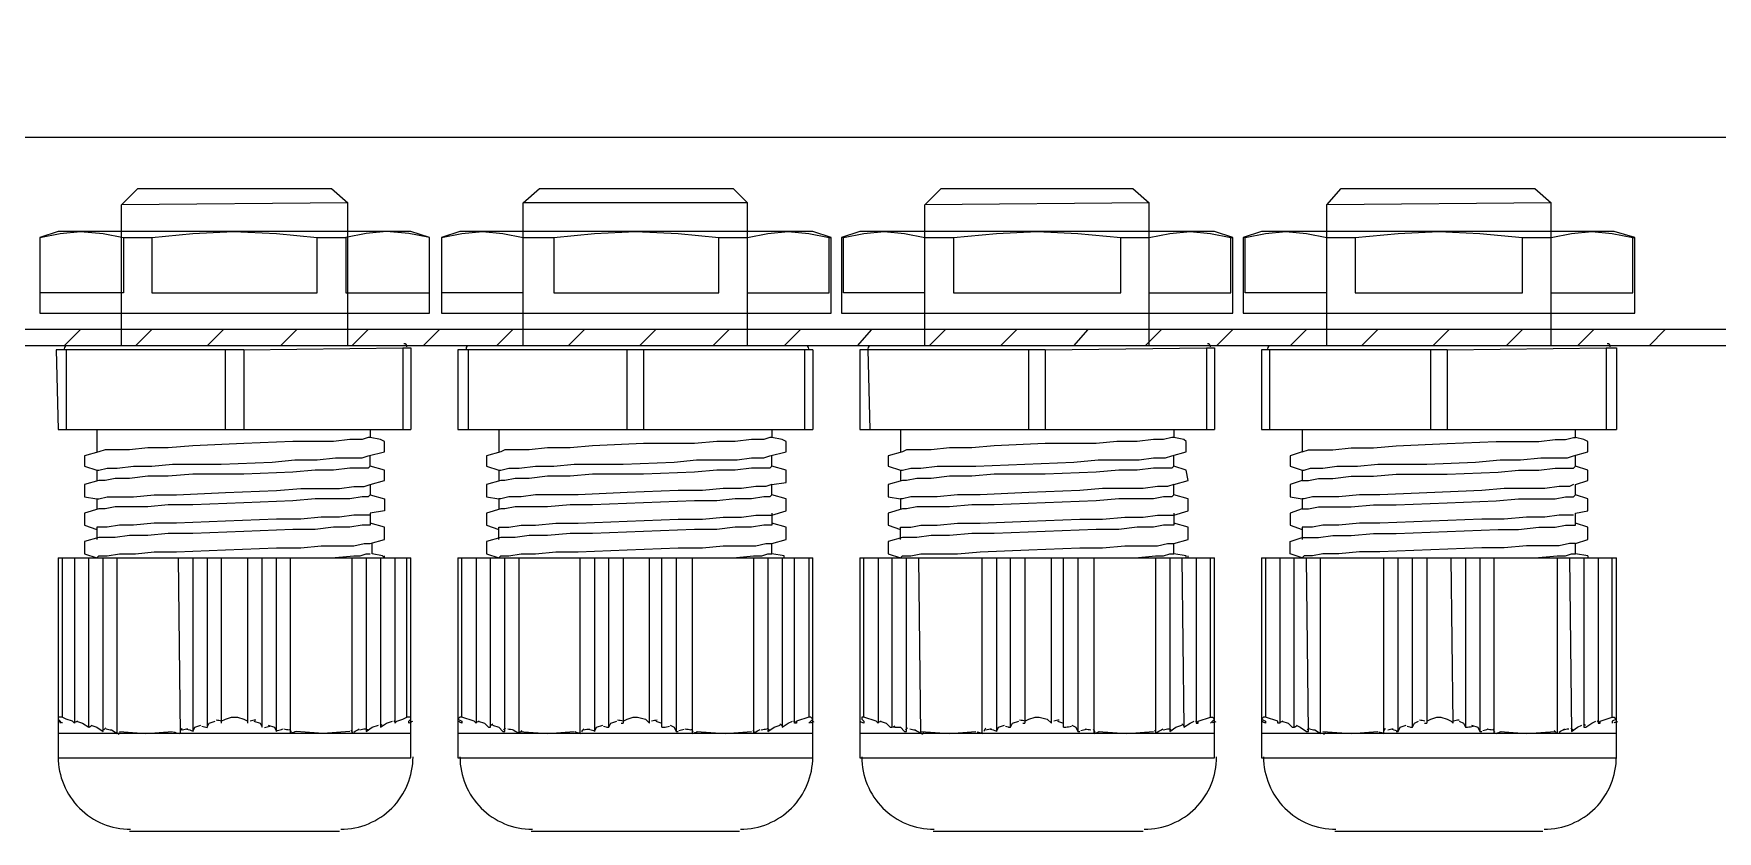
# Model space of a CAD drawing. Header units: feet. Extents: x -159 to 1687, y -48 to 1556.
# Drawn here: x 544.5656 to 544.9095, y 1042.9319 to 1043.0948 of the extents above; entities that cross this region are included whole.
import ezdxf

# ---------------------------------------------------------------- set-up
doc = ezdxf.new("R2010")
doc.units = ezdxf.units.FT
doc.header["$MEASUREMENT"] = 0
doc.layers.add('PDF_Cuadro', color=7, linetype='Continuous')
doc.layers.add('PDF_Prensaestopas', color=7, linetype='Continuous')
doc.layers.add('PDF_Placa', color=7, linetype='Continuous', true_color=0xb9b9b9)

msp = doc.modelspace()

# ---------------------------------------------------------------- linework, layer by layer
at = {"layer": 'PDF_Cuadro', "lineweight": 25}
for points in [[(545.1718520367501, 1043.034362362963), (543.549692717314, 1043.034362362963)], [(544.5718239298944, 1043.031028873481), (544.5751574193773, 1043.034362362963)], [(544.5864079463806, 1043.031028873481), (544.5897414358631, 1043.034362362963)], [(544.6009919628668, 1043.031028873481), (544.6043254523493, 1043.034362362963)], [(544.6159926655382, 1043.031028873481), (544.6193261550206, 1043.034362362963)], [(544.6305766820244, 1043.031028873481), (544.6339101715068, 1043.034362362963)], [(544.6451606985102, 1043.031028873481), (544.6484941879928, 1043.034362362963)], [(544.6601614011815, 1043.031028873481), (544.6634948906642, 1043.034362362963)], [(544.6747454176677, 1043.031028873481), (544.6780789071502, 1043.034362362963)], [(544.6893294341539, 1043.031028873481), (544.6926629236364, 1043.034362362963)], [(544.7043301368253, 1043.031028873481), (544.7076636263075, 1043.034362362963)], [(544.7189141533113, 1043.031028873481), (544.7222476427937, 1043.034362362963)], [(544.7339148559827, 1043.031028873481), (544.7368316592799, 1043.034362362963)], [(544.7484988724686, 1043.031028873481), (544.7518323619513, 1043.034362362963)], [(544.7630828889548, 1043.031028873481), (544.766416378437, 1043.034362362963)], [(544.778083591626, 1043.031028873481), (544.7810003949232, 1043.034362362963)], [(544.7926676081122, 1043.031028873481), (544.7960010975946, 1043.034362362963)], [(544.8072516245984, 1043.031028873481), (544.8105851140808, 1043.034362362963)], [(544.8222523272698, 1043.031028873481), (544.8255858167522, 1043.034362362963)], [(544.8368363437555, 1043.031028873481), (544.8401698332384, 1043.034362362963)], [(544.8514203602417, 1043.031028873481), (544.8547538497241, 1043.034362362963)], [(544.8664210629131, 1043.031028873481), (544.8697545523958, 1043.034362362963)], [(544.8810050793993, 1043.031028873481), (544.8843385688817, 1043.034362362963)], [(544.8955890958855, 1043.031028873481), (544.8989225853679, 1043.034362362963)], [(545.1718520367501, 1043.031028873481), (543.549692717314, 1043.031028873481)]]:
    msp.add_lwpolyline(points, dxfattribs=at)
at = {"layer": 'PDF_Placa', "lineweight": 25}
msp.add_lwpolyline([(545.0330955370396, 1043.162285021855), (545.0330955370396, 1043.090198311796), (545.0168447758124, 1043.073530864383), (543.7042832920661, 1043.073530864383), (543.6880325308389, 1043.090198311796), (543.6880325308389, 1043.162285021855)], dxfattribs=at)
at = {"layer": 'PDF_Prensaestopas', "lineweight": 0}
for p, q in [((544.6522443636604, 1042.987693510208), (544.7247477599058, 1042.987693510208)), ((544.7343315421679, 1042.987693510208), (544.806834938413, 1042.987693510208)), ((544.8164187206753, 1042.987693510208), (544.8889221169204, 1042.987693510208))]:
    msp.add_line(p, q, dxfattribs=at)
at = {"layer": 'PDF_Prensaestopas', "lineweight": 25}
for points in [[(544.6297433096536, 1043.060196906453), (544.5834911430834, 1043.059780220267), (544.586824632566, 1043.06311370975), (544.6264098201709, 1043.06311370975)], [(544.7114138019756, 1043.060196906453), (544.6655783215908, 1043.060196906453), (544.6689118110733, 1043.06311370975), (544.7084969986784, 1043.06311370975)], [(544.793500980483, 1043.060196906453), (544.7476655000983, 1043.059780220267), (544.7509989895807, 1043.06311370975), (544.7901674910001, 1043.06311370975)], [(544.87558815899, 1043.060196906453), (544.8297526786052, 1043.059780220267), (544.8326694819025, 1043.06311370975), (544.8722546695076, 1043.06311370975)]]:
    msp.add_lwpolyline(points, close=True, dxfattribs=at)
for points in [[(544.5834911430834, 1043.031028873481), (544.5834911430834, 1043.059780220267)], [(544.6297433096536, 1043.031028873481), (544.6297433096536, 1043.060196906453)], [(544.6655783215908, 1043.031028873481), (544.6655783215908, 1043.060196906453)], [(544.7114138019756, 1043.031028873481), (544.7114138019756, 1043.060196906453)], [(544.7476655000983, 1043.031028873481), (544.7476655000983, 1043.059780220267)], [(544.793500980483, 1043.031028873481), (544.793500980483, 1043.060196906453)], [(544.8297526786052, 1043.031028873481), (544.8297526786052, 1043.059780220267)], [(544.87558815899, 1043.031028873481), (544.87558815899, 1043.060196906453)], [(544.6426605813986, 1043.054363299859), (544.5705738713386, 1043.054363299859), (544.5668236956708, 1043.053113241303), (544.5668236956708, 1043.037695852446), (544.6464107570664, 1043.037695852446), (544.6464107570664, 1043.053113241303), (544.6426605813986, 1043.054363299859)], [(544.5668236956708, 1043.053113241303), (544.570990557524, 1043.053946613674), (544.5751574193773, 1043.054363299859), (544.5797409674155, 1043.053946613674), (544.583907829269, 1043.053113241303), (544.5897414358631, 1043.053113241303), (544.5897414358631, 1043.041862714299), (544.6234930168737, 1043.041862714299), (544.6234930168737, 1043.053113241303), (544.6293266234682, 1043.053113241303), (544.6293266234682, 1043.041862714299), (544.6464107570664, 1043.041862714299)], [(544.5897414358631, 1043.053113241303), (544.5980751595696, 1043.053946613674), (544.6064088832757, 1043.054363299859), (544.6151592931674, 1043.053946613674), (544.6234930168737, 1043.053113241303)], [(544.6464107570664, 1043.053113241303), (544.6422438952129, 1043.053946613674), (544.6376603471747, 1043.054363299859), (544.6334934853217, 1043.053946613674), (544.6293266234682, 1043.053113241303)], [(544.7247477599058, 1043.054363299859), (544.6526610498461, 1043.054363299859), (544.648910874178, 1043.053113241303), (544.648910874178, 1043.037695852446), (544.7284979355734, 1043.037695852446), (544.7284979355734, 1043.053113241303), (544.7247477599058, 1043.054363299859)], [(544.648910874178, 1043.053113241303), (544.6530777360313, 1043.053946613674), (544.6572445978843, 1043.054363299859), (544.6614114597378, 1043.053946613674), (544.6655783215908, 1043.053113241303), (544.6718286143705, 1043.053113241303), (544.6718286143705, 1043.041862714299), (544.7055801953811, 1043.041862714299), (544.7055801953811, 1043.053113241303), (544.7114138019756, 1043.053113241303)], [(544.6718286143705, 1043.053113241303), (544.680162338077, 1043.053946613674), (544.6884960617831, 1043.054363299859), (544.6972464716748, 1043.053946613674), (544.7055801953811, 1043.053113241303)], [(544.7114138019756, 1043.053113241303), (544.7155806638286, 1043.053946613674), (544.7197475256817, 1043.054363299859), (544.7239143875352, 1043.053946613674), (544.7280812493882, 1043.053113241303)], [(544.7476655000983, 1043.041862714299), (544.7309980526854, 1043.041862714299), (544.7309980526854, 1043.053113241303), (544.7305813665, 1043.053113241303), (544.7305813665, 1043.037695852446), (544.8105851140808, 1043.037695852446), (544.8105851140808, 1043.053113241303), (544.806834938413, 1043.054363299859), (544.7343315421679, 1043.054363299859), (544.7305813665, 1043.053113241303)], [(544.7309980526854, 1043.053113241303), (544.7351649145387, 1043.053946613674), (544.7393317763917, 1043.054363299859), (544.7434986382448, 1043.053946613674), (544.7476655000983, 1043.053113241303), (544.7534991066923, 1043.053113241303), (544.7534991066923, 1043.041862714299), (544.7876673738886, 1043.041862714299), (544.7876673738886, 1043.053113241303), (544.793500980483, 1043.053113241303)], [(544.7534991066923, 1043.053113241303), (544.762249516584, 1043.053946613674), (544.7705832402905, 1043.054363299859), (544.7789169639968, 1043.053946613674), (544.7876673738886, 1043.053113241303)], [(544.793500980483, 1043.053113241303), (544.7976678423361, 1043.053946613674), (544.8018347041891, 1043.054363299859), (544.8060015660421, 1043.053946613674), (544.8101684278956, 1043.053113241303)], [(544.8297526786052, 1043.041862714299), (544.8130852311926, 1043.041862714299), (544.8130852311926, 1043.053113241303), (544.8126685450075, 1043.053113241303), (544.8126685450075, 1043.037695852446), (544.8926722925883, 1043.037695852446), (544.8926722925883, 1043.053113241303), (544.8885054307348, 1043.054363299859), (544.8164187206753, 1043.054363299859), (544.8126685450075, 1043.053113241303)], [(544.8130852311926, 1043.053113241303), (544.8172520930459, 1043.053946613674), (544.8214189548992, 1043.054363299859), (544.8255858167522, 1043.053946613674), (544.8297526786052, 1043.053113241303), (544.8355862851997, 1043.053113241303), (544.8355862851997, 1043.041862714299), (544.8697545523958, 1043.041862714299), (544.8697545523958, 1043.053113241303), (544.87558815899, 1043.053113241303)], [(544.8355862851997, 1043.053113241303), (544.8443366950914, 1043.053946613674), (544.8526704187977, 1043.054363299859), (544.8610041425043, 1043.053946613674), (544.8697545523958, 1043.053113241303)], [(544.87558815899, 1043.053113241303), (544.8797550208435, 1043.053946613674), (544.8839218826965, 1043.054363299859), (544.8880887445496, 1043.053946613674), (544.8922556064026, 1043.053113241303)], [(544.583907829269, 1043.053113241303), (544.583907829269, 1043.041862714299), (544.5668236956708, 1043.041862714299)], [(544.7114138019756, 1043.041862714299), (544.7280812493882, 1043.041862714299), (544.7280812493882, 1043.053113241303), (544.7284979355734, 1043.053113241303)], [(544.793500980483, 1043.041862714299), (544.8101684278956, 1043.041862714299), (544.8101684278956, 1043.053113241303), (544.8105851140808, 1043.053113241303)], [(544.87558815899, 1043.041862714299), (544.8922556064026, 1043.041862714299), (544.8922556064026, 1043.053113241303), (544.8926722925883, 1043.053113241303)], [(544.6655783215908, 1043.041862714299), (544.648910874178, 1043.041862714299)]]:
    msp.add_lwpolyline(points, dxfattribs=at)
at = {"layer": 'PDF_Prensaestopas', "lineweight": 0}
for points in [[(544.6409938366571, 1043.031028873481), (544.5722406160801, 1043.031028873481)], [(544.6084923142023, 1043.03019550111), (544.6409938366571, 1043.030612187296), (544.6409938366571, 1043.013944739883)], [(544.6409938366571, 1043.030612187296), (544.6426605813986, 1043.030612187296), (544.6426605813986, 1043.013944739883)], [(544.7230810151646, 1043.031028873481), (544.6543277945873, 1043.031028873481)], [(544.805168193672, 1043.031028873481), (544.7364149730945, 1043.031028873481)], [(544.7722499850315, 1043.03019550111), (544.805168193672, 1043.030612187296), (544.805168193672, 1043.013944739883)], [(544.805168193672, 1043.030612187296), (544.806834938413, 1043.030612187296), (544.806834938413, 1043.013944739883)], [(544.8868386859938, 1043.031028873481), (544.8180854654167, 1043.031028873481)], [(544.854337163539, 1043.03019550111), (544.8868386859938, 1043.030612187296), (544.8868386859938, 1043.013944739883)], [(544.8868386859938, 1043.030612187296), (544.8889221169204, 1043.030612187296), (544.8889221169204, 1043.013944739883)], [(544.6084923142023, 1043.03019550111), (544.5701571851534, 1043.03019550111), (544.5705738713386, 1043.013944739883), (544.6426605813986, 1043.013944739883)], [(544.5722406160801, 1043.03019550111), (544.5722406160801, 1043.013944739883)], [(544.6047421385347, 1043.013944739883), (544.6047421385347, 1043.03019550111)], [(544.6084923142023, 1043.03019550111), (544.6084923142023, 1043.013944739883)], [(544.7247477599058, 1043.03019550111), (544.6522443636604, 1043.03019550111), (544.6522443636604, 1043.013944739883), (544.7247477599058, 1043.013944739883)], [(544.6543277945873, 1043.03019550111), (544.6543277945873, 1043.013944739883)], [(544.6868293170419, 1043.013944739883), (544.6868293170419, 1043.03019550111)], [(544.6901628065245, 1043.03019550111), (544.6901628065245, 1043.013944739883)], [(544.7230810151646, 1043.03019550111), (544.7230810151646, 1043.013944739883)], [(544.7247477599058, 1043.03019550111), (544.7247477599058, 1043.013944739883)], [(544.7722499850315, 1043.03019550111), (544.7343315421679, 1043.03019550111), (544.7343315421679, 1043.013944739883), (544.806834938413, 1043.013944739883)], [(544.7359982869093, 1043.03019550111), (544.7364149730945, 1043.013944739883)], [(544.7689164955491, 1043.013944739883), (544.7689164955491, 1043.03019550111)], [(544.7722499850315, 1043.03019550111), (544.7722499850315, 1043.013944739883)], [(544.854337163539, 1043.03019550111), (544.8164187206753, 1043.03019550111), (544.8164187206753, 1043.013944739883), (544.8889221169204, 1043.013944739883)], [(544.8180854654167, 1043.03019550111), (544.8180854654167, 1043.013944739883)], [(544.8510036740565, 1043.013944739883), (544.8510036740565, 1043.03019550111)], [(544.854337163539, 1043.03019550111), (544.854337163539, 1043.013944739883)], [(544.634326857692, 1043.013944739883), (544.634326857692, 1043.012277995142), (544.6339101715068, 1043.012277995142), (544.6326601129508, 1043.011861308957), (544.6301599958388, 1043.011861308957), (544.6268265063563, 1043.011444622771), (544.6184927826498, 1043.011444622771), (544.6084923142023, 1043.011027936586), (544.5980751595696, 1043.010611250401), (544.5930749253457, 1043.010194564215), (544.5889080634927, 1043.010194564215), (544.5851578878248, 1043.00977787803), (544.580157653601, 1043.00977787803), (544.5789075950452, 1043.009361191845), (544.5759907917479, 1043.008527819474), (544.5759907917479, 1043.006444388548), (544.5784909088595, 1043.005611016177), (544.5784909088595, 1043.003527585251)], [(544.5784909088595, 1043.013944739883), (544.5784909088595, 1043.009361191845)], [(544.7164140361992, 1043.013944739883), (544.7164140361992, 1043.012277995142), (544.715997350014, 1043.012277995142), (544.714747291458, 1043.011861308957), (544.7122471743462, 1043.011861308957), (544.7089136848638, 1043.011444622771), (544.7051635091959, 1043.011444622771), (544.7005799611572, 1043.011027936586), (544.6901628065245, 1043.011027936586), (544.6797456518914, 1043.010611250401), (544.6751621038532, 1043.010194564215), (544.6705785558147, 1043.010194564215), (544.6668283801466, 1043.00977787803), (544.661828145923, 1043.00977787803), (544.6609947735521, 1043.009361191845), (544.6580779702549, 1043.008527819474), (544.6580779702549, 1043.006444388548), (544.660578087367, 1043.005611016177), (544.660578087367, 1043.003527585251)], [(544.660578087367, 1043.013944739883), (544.660578087367, 1043.009361191845)], [(544.7985012147067, 1043.013944739883), (544.7985012147067, 1043.012277995142), (544.7980845285213, 1043.012277995142), (544.7964177837803, 1043.011861308957), (544.7943343528536, 1043.011861308957), (544.791000863371, 1043.011444622771), (544.7868340015177, 1043.011444622771), (544.7826671396647, 1043.011027936586), (544.7722499850315, 1043.011027936586), (544.7618328303988, 1043.010611250401), (544.7572492823604, 1043.010194564215), (544.7526657343219, 1043.010194564215), (544.7489155586541, 1043.00977787803), (544.7439153244302, 1043.00977787803), (544.7430819520596, 1043.009361191845), (544.7401651487623, 1043.008527819474), (544.7401651487623, 1043.006444388548), (544.7426652658744, 1043.005611016177), (544.7426652658744, 1043.003527585251)], [(544.7426652658744, 1043.013944739883), (544.7426652658744, 1043.009361191845)], [(544.8247524443816, 1043.013944739883), (544.8247524443816, 1043.009361191845), (544.8222523272698, 1043.008527819474), (544.8222523272698, 1043.006444388548), (544.8247524443816, 1043.005611016177), (544.8247524443816, 1043.003527585251), (544.8260025029376, 1043.003527585251), (544.8280859338643, 1043.003944271435), (544.8310027371615, 1043.003944271435), (544.8347529128291, 1043.004360957621), (544.8393364608676, 1043.004360957621), (544.8439200089063, 1043.004777643806), (544.854337163539, 1043.004777643806), (544.8647543181721, 1043.005194329991), (544.8689211800252, 1043.005611016177), (544.8730880418782, 1043.005611016177), (544.8764215313606, 1043.006027702362), (544.8801717070287, 1043.006027702362), (544.8805883932141, 1043.006444388548)], [(544.8247524443816, 1043.009361191845), (544.8260025029376, 1043.00977787803), (544.8310027371615, 1043.00977787803), (544.8347529128291, 1043.010194564215), (544.8393364608676, 1043.010194564215), (544.8439200089063, 1043.010611250401), (544.854337163539, 1043.011027936586), (544.8643376319865, 1043.011444622771), (544.8730880418782, 1043.011444622771), (544.8764215313606, 1043.011861308957), (544.8785049622873, 1043.011861308957), (544.8801717070287, 1043.012277995142), (544.8805883932141, 1043.012277995142), (544.8805883932141, 1043.013944739883)], [(544.5784909088595, 1043.005611016177), (544.5789075950452, 1043.005611016177), (544.5805743397862, 1043.006027702362), (544.5826577707128, 1043.006027702362), (544.5859912601954, 1043.006444388548), (544.5897414358631, 1043.006444388548), (544.5939082977166, 1043.006861074733), (544.6039087661641, 1043.006861074733), (544.6143259207968, 1043.007277760918), (544.6189094688355, 1043.007694447103), (544.6234930168737, 1043.007694447103), (544.6272431925415, 1043.008111133288), (544.6326601129508, 1043.008111133288), (544.6339101715068, 1043.008527819474), (544.637243660989, 1043.009361191845), (544.637243660989, 1043.011444622771), (544.6364102886189, 1043.011861308957), (544.634326857692, 1043.012277995142)], [(544.660578087367, 1043.005611016177), (544.6609947735521, 1043.005611016177), (544.6626615182936, 1043.006027702362), (544.6647449492202, 1043.006027702362), (544.6680784387024, 1043.006444388548), (544.6718286143705, 1043.006444388548), (544.6759954762235, 1043.006861074733), (544.685995944671, 1043.006861074733), (544.6964130993042, 1043.007277760918), (544.7009966473429, 1043.007694447103), (544.709330371049, 1043.007694447103), (544.7122471743462, 1043.008111133288), (544.714747291458, 1043.008111133288), (544.715997350014, 1043.008527819474), (544.7193308394965, 1043.009361191845), (544.7193308394965, 1043.011444622771), (544.7184974671259, 1043.011861308957), (544.7164140361992, 1043.012277995142)], [(544.7426652658744, 1043.005611016177), (544.7430819520596, 1043.005611016177), (544.744748696801, 1043.006027702362), (544.7468321277274, 1043.006027702362), (544.7501656172099, 1043.006444388548), (544.758082654731, 1043.006444388548), (544.778083591626, 1043.007277760918), (544.7830838258499, 1043.007694447103), (544.7914175495564, 1043.007694447103), (544.7943343528536, 1043.008111133288), (544.7968344699655, 1043.008111133288), (544.7980845285213, 1043.008527819474), (544.8010013318185, 1043.009361191845), (544.8010013318185, 1043.011444622771), (544.8005846456333, 1043.011861308957), (544.7985012147067, 1043.012277995142)], [(544.8247524443816, 1043.005611016177), (544.825169130567, 1043.005611016177), (544.8264191891228, 1043.006027702362), (544.8289193062346, 1043.006027702362), (544.8318361095319, 1043.006444388548), (544.8360029713854, 1043.006444388548), (544.8401698332384, 1043.006861074733), (544.8501703016859, 1043.006861074733), (544.8601707701334, 1043.007277760918), (544.8651710043573, 1043.007694447103), (544.8693378662103, 1043.007694447103), (544.8735047280634, 1043.008111133288), (544.8789216484727, 1043.008111133288), (544.8801717070287, 1043.008527819474), (544.8830885103259, 1043.009361191845), (544.8830885103259, 1043.011444622771), (544.8822551379551, 1043.011861308957), (544.8805883932141, 1043.012277995142)], [(544.634326857692, 1043.006444388548), (544.6339101715068, 1043.006027702362), (544.6301599958388, 1043.006027702362), (544.6268265063563, 1043.005611016177), (544.6230763306885, 1043.005611016177), (544.6184927826498, 1043.005194329991), (544.6084923142023, 1043.004777643806), (544.5980751595696, 1043.004777643806), (544.5930749253457, 1043.004360957621), (544.5889080634927, 1043.004360957621), (544.5851578878248, 1043.003944271435), (544.5822410845276, 1043.003944271435), (544.580157653601, 1043.003527585251), (544.5789075950452, 1043.003527585251), (544.5759907917479, 1043.002694212879), (544.5759907917479, 1043.000194095768), (544.5784909088595, 1042.999777409582), (544.5784909088595, 1042.997693978656)], [(544.634326857692, 1043.002694212879), (544.637243660989, 1043.003527585251), (544.637243660989, 1043.005611016177), (544.634326857692, 1043.006444388548), (544.634326857692, 1043.008527819474)], [(544.7164140361992, 1043.006444388548), (544.715997350014, 1043.006027702362), (544.7122471743462, 1043.006027702362), (544.7089136848638, 1043.005611016177), (544.7051635091959, 1043.005611016177), (544.7005799611572, 1043.005194329991), (544.6901628065245, 1043.004777643806), (544.6797456518914, 1043.004777643806), (544.6751621038532, 1043.004360957621), (544.6705785558147, 1043.004360957621), (544.6668283801466, 1043.003944271435), (544.6639115768494, 1043.003944271435), (544.661828145923, 1043.003527585251), (544.6609947735521, 1043.003527585251), (544.6580779702549, 1043.002694212879), (544.6580779702549, 1043.000194095768), (544.660578087367, 1042.999777409582), (544.660578087367, 1042.997693978656)], [(544.7164140361992, 1043.002694212879), (544.7193308394965, 1043.003110899065), (544.7193308394965, 1043.005611016177), (544.7164140361992, 1043.006444388548), (544.7164140361992, 1043.008527819474)], [(544.7985012147067, 1043.006444388548), (544.7980845285213, 1043.006027702362), (544.7943343528536, 1043.006027702362), (544.791000863371, 1043.005611016177), (544.7872506877029, 1043.005611016177), (544.7826671396647, 1043.005194329991), (544.7722499850315, 1043.004777643806), (544.7618328303988, 1043.004777643806), (544.7572492823604, 1043.004360957621), (544.7526657343219, 1043.004360957621), (544.7489155586541, 1043.003944271435), (544.7459987553568, 1043.003944271435), (544.7439153244302, 1043.003527585251), (544.7430819520596, 1043.003527585251), (544.7401651487623, 1043.002694212879), (544.7401651487623, 1043.000194095768), (544.7426652658744, 1042.999777409582), (544.7426652658744, 1042.997693978656)], [(544.7985012147067, 1043.002694212879), (544.8014180180039, 1043.003527585251), (544.8010013318185, 1043.005611016177), (544.7985012147067, 1043.006444388548), (544.7985012147067, 1043.008527819474)], [(544.8830885103259, 1042.988110196393), (544.8805883932141, 1042.988526882579), (544.8805883932141, 1042.990610313506), (544.8793383346579, 1042.990610313506), (544.8772549037315, 1042.99019362732), (544.8705879247661, 1042.99019362732), (544.8660043767279, 1042.989776941135), (544.8614208286892, 1042.989776941135), (544.8405865194236, 1042.988943568764), (544.8364196575703, 1042.988943568764), (544.8322527957173, 1042.988526882579), (544.8289193062346, 1042.988526882579), (544.826835875308, 1042.988110196393), (544.825169130567, 1042.988110196393), (544.8247524443816, 1042.987693510208), (544.8222523272698, 1042.988526882579), (544.8222523272698, 1042.99102699969), (544.8247524443816, 1042.991860372062), (544.8280859338643, 1042.991860372062), (544.8310027371615, 1042.992277058246), (544.8347529128291, 1042.992277058246), (544.8393364608676, 1042.992693744432), (544.8439200089063, 1042.992693744432), (544.8647543181721, 1042.993527116803), (544.8689211800252, 1042.993527116803), (544.8730880418782, 1042.993943802988), (544.8764215313606, 1042.993943802988), (544.8785049622873, 1042.994360489173), (544.8805883932141, 1042.994360489173), (544.8805883932141, 1042.996860606285), (544.8830885103259, 1042.997277292471), (544.8830885103259, 1042.999777409582), (544.8805883932141, 1043.000610781953), (544.8805883932141, 1043.002694212879), (544.8830885103259, 1043.003527585251), (544.8830885103259, 1043.005611016177), (544.8805883932141, 1043.006444388548), (544.8805883932141, 1043.008527819474)], [(544.8247524443816, 1043.003527585251), (544.8222523272698, 1043.002694212879), (544.8222523272698, 1043.000194095768), (544.8247524443816, 1042.999777409582), (544.8247524443816, 1042.997693978656), (544.8260025029376, 1042.997693978656), (544.8280859338643, 1042.998110664841), (544.8347529128291, 1042.998110664841), (544.8393364608676, 1042.998527351026), (544.8439200089063, 1042.998527351026), (544.854337163539, 1042.998944037212), (544.8643376319865, 1042.999360723397), (544.8689211800252, 1042.999777409582), (544.8764215313606, 1042.999777409582), (544.8785049622873, 1043.000194095768), (544.8801717070287, 1043.000194095768), (544.8805883932141, 1043.000610781953)], [(544.5784909088595, 1042.999777409582), (544.5789075950452, 1042.999777409582), (544.5805743397862, 1043.000194095768), (544.5859912601954, 1043.000194095768), (544.5901581220485, 1043.000610781953), (544.5947416700872, 1043.000610781953), (544.6047421385347, 1043.001027468138), (544.6151592931674, 1043.001444154324), (544.6201595273913, 1043.001860840509), (544.6280765649124, 1043.001860840509), (544.6309933682096, 1043.002277526695), (544.633076799136, 1043.002277526695), (544.634326857692, 1043.002694212879), (544.634326857692, 1043.000610781953), (544.637243660989, 1042.999777409582), (544.637243660989, 1042.997277292471), (544.634326857692, 1042.996860606285), (544.634326857692, 1042.994360489173), (544.6326601129508, 1042.994360489173), (544.6301599958388, 1042.993943802988), (544.6268265063563, 1042.993943802988), (544.6230763306885, 1042.993527116803), (544.6184927826498, 1042.993527116803), (544.6084923142023, 1042.993110430617), (544.5980751595696, 1042.992693744432), (544.5930749253457, 1042.992693744432), (544.5889080634927, 1042.992277058246), (544.5851578878248, 1042.992277058246), (544.5822410845276, 1042.991860372062), (544.5789075950452, 1042.991860372062), (544.5759907917479, 1042.99102699969), (544.5759907917479, 1042.988526882579), (544.5784909088595, 1042.987693510208)], [(544.634326857692, 1043.000610781953), (544.6339101715068, 1043.000194095768), (544.6326601129508, 1043.000194095768), (544.6301599958388, 1042.999777409582), (544.6230763306885, 1042.999777409582), (544.6184927826498, 1042.999360723397), (544.6084923142023, 1042.998944037212), (544.5980751595696, 1042.998527351026), (544.5930749253457, 1042.998527351026), (544.5889080634927, 1042.998110664841), (544.5822410845276, 1042.998110664841), (544.580157653601, 1042.997693978656), (544.5789075950452, 1042.997693978656), (544.5759907917479, 1042.996860606285), (544.5759907917479, 1042.994360489173), (544.5784909088595, 1042.993527116803)], [(544.7164140361992, 1043.000610781953), (544.715997350014, 1043.000194095768), (544.714747291458, 1043.000194095768), (544.7122471743462, 1042.999777409582), (544.7089136848638, 1042.999777409582), (544.7051635091959, 1042.999360723397), (544.7005799611572, 1042.999360723397), (544.6797456518914, 1042.998527351026), (544.6751621038532, 1042.998527351026), (544.6705785558147, 1042.998110664841), (544.6639115768494, 1042.998110664841), (544.661828145923, 1042.997693978656), (544.6609947735521, 1042.997693978656), (544.6580779702549, 1042.996860606285), (544.6580779702549, 1042.994360489173), (544.660578087367, 1042.993527116803)], [(544.660578087367, 1042.991443685876), (544.660578087367, 1042.993943802988), (544.6626615182936, 1042.993943802988), (544.6651616354054, 1042.994360489173), (544.6680784387024, 1042.994360489173), (544.6722453005559, 1042.994777175359), (544.6768288485941, 1042.994777175359), (544.6868293170419, 1042.995193861544), (544.6972464716748, 1042.995610547729), (544.7022467058987, 1042.995610547729), (544.7064135677517, 1042.996027233914), (544.7101637434196, 1042.996027233914), (544.7130805467168, 1042.9964439201), (544.7164140361992, 1042.9964439201), (544.7193308394965, 1042.997277292471), (544.7193308394965, 1042.999777409582), (544.7164140361992, 1043.000610781953), (544.7164140361992, 1043.002694212879), (544.7151639776434, 1043.002277526695), (544.7130805467168, 1043.002277526695), (544.7101637434196, 1043.001860840509), (544.7064135677517, 1043.001860840509), (544.7022467058987, 1043.001444154324), (544.6972464716748, 1043.001444154324), (544.6868293170419, 1043.001027468138), (544.6768288485941, 1043.000610781953), (544.6680784387024, 1043.000610781953), (544.6651616354054, 1043.000194095768), (544.6626615182936, 1043.000194095768), (544.6609947735521, 1042.999777409582), (544.660578087367, 1042.999777409582)], [(544.7985012147067, 1043.000610781953), (544.7980845285213, 1043.000194095768), (544.7964177837803, 1043.000194095768), (544.7943343528536, 1042.999777409582), (544.7872506877029, 1042.999777409582), (544.7826671396647, 1042.999360723397), (544.7618328303988, 1042.998527351026), (544.7572492823604, 1042.998527351026), (544.7526657343219, 1042.998110664841), (544.7459987553568, 1042.998110664841), (544.7439153244302, 1042.997693978656), (544.7430819520596, 1042.997693978656), (544.7401651487623, 1042.996860606285), (544.7401651487623, 1042.994360489173), (544.7426652658744, 1042.993527116803)], [(544.7426652658744, 1042.991443685876), (544.7426652658744, 1042.993943802988), (544.744748696801, 1042.993943802988), (544.7468321277274, 1042.994360489173), (544.7501656172099, 1042.994360489173), (544.7543324790631, 1042.994777175359), (544.7589160271016, 1042.994777175359), (544.7689164955491, 1042.995193861544), (544.779333650182, 1042.995610547729), (544.7839171982205, 1042.995610547729), (544.7885007462592, 1042.996027233914), (544.792250921927, 1042.996027233914), (544.795167725224, 1042.9964439201), (544.7985012147067, 1042.9964439201), (544.8014180180039, 1042.997277292471), (544.8014180180039, 1042.999777409582), (544.7985012147067, 1043.000610781953), (544.7985012147067, 1043.002694212879), (544.7972511561509, 1043.002277526695), (544.795167725224, 1043.002277526695), (544.792250921927, 1043.001860840509), (544.7839171982205, 1043.001860840509), (544.779333650182, 1043.001444154324), (544.7689164955491, 1043.001027468138), (544.7589160271016, 1043.000610781953), (544.7543324790631, 1043.000610781953), (544.7501656172099, 1043.000194095768), (544.744748696801, 1043.000194095768), (544.7430819520596, 1042.999777409582), (544.7426652658744, 1042.999777409582)], [(544.8801717070287, 1043.002694212879), (544.8793383346579, 1043.002277526695), (544.8772549037315, 1043.002277526695), (544.8743381004342, 1043.001860840509), (544.8660043767279, 1043.001860840509), (544.8614208286892, 1043.001444154324), (544.8405865194236, 1043.000610781953), (544.8364196575703, 1043.000610781953), (544.8322527957173, 1043.000194095768), (544.826835875308, 1043.000194095768), (544.825169130567, 1042.999777409582), (544.8247524443816, 1042.999777409582)], [(544.634326857692, 1042.9964439201), (544.6309933682096, 1042.9964439201), (544.6280765649124, 1042.996027233914), (544.6243263892443, 1042.996027233914), (544.6201595273913, 1042.995610547729), (544.6151592931674, 1042.995610547729), (544.6047421385347, 1042.995193861544), (544.5947416700872, 1042.994777175359), (544.5901581220485, 1042.994777175359), (544.5859912601954, 1042.994360489173), (544.5830744568982, 1042.994360489173), (544.5805743397862, 1042.993943802988), (544.5784909088595, 1042.993943802988), (544.5784909088595, 1042.991443685876)], [(544.7164140361992, 1042.996860606285), (544.7164140361992, 1042.994360489173), (544.714747291458, 1042.994360489173), (544.7122471743462, 1042.993943802988), (544.7089136848638, 1042.993943802988), (544.7051635091959, 1042.993527116803), (544.7005799611572, 1042.993527116803), (544.6797456518914, 1042.992693744432), (544.6751621038532, 1042.992693744432), (544.6705785558147, 1042.992277058246), (544.6668283801466, 1042.992277058246), (544.6639115768494, 1042.991860372062), (544.6609947735521, 1042.991860372062), (544.6580779702549, 1042.99102699969), (544.6580779702549, 1042.988526882579), (544.660578087367, 1042.987693510208), (544.6609947735521, 1042.988110196393), (544.6626615182936, 1042.988110196393), (544.6651616354054, 1042.988526882579), (544.6680784387024, 1042.988526882579), (544.6722453005559, 1042.988943568764), (544.6768288485941, 1042.988943568764), (544.6868293170419, 1042.98936025495), (544.6972464716748, 1042.989776941135), (544.7022467058987, 1042.989776941135), (544.7064135677517, 1042.99019362732), (544.7130805467168, 1042.99019362732), (544.7151639776434, 1042.990610313506), (544.7164140361992, 1042.990610313506)], [(544.7985012147067, 1042.996860606285), (544.7985012147067, 1042.994360489173), (544.7964177837803, 1042.994360489173), (544.7943343528536, 1042.993943802988), (544.791000863371, 1042.993943802988), (544.7872506877029, 1042.993527116803), (544.7826671396647, 1042.993527116803), (544.7618328303988, 1042.992693744432), (544.7572492823604, 1042.992693744432), (544.7526657343219, 1042.992277058246), (544.7489155586541, 1042.992277058246), (544.7459987553568, 1042.991860372062), (544.7430819520596, 1042.991860372062), (544.7401651487623, 1042.99102699969), (544.7401651487623, 1042.988526882579), (544.7426652658744, 1042.987693510208), (544.7430819520596, 1042.988110196393), (544.744748696801, 1042.988110196393), (544.7468321277274, 1042.988526882579), (544.7543324790631, 1042.988526882579), (544.7589160271016, 1042.988943568764), (544.7689164955491, 1042.98936025495), (544.779333650182, 1042.989776941135), (544.7839171982205, 1042.989776941135), (544.7885007462592, 1042.99019362732), (544.795167725224, 1042.99019362732), (544.7972511561509, 1042.990610313506), (544.7985012147067, 1042.990610313506)], [(544.8247524443816, 1042.997693978656), (544.8222523272698, 1042.996860606285), (544.8222523272698, 1042.994360489173), (544.8247524443816, 1042.993527116803)], [(544.8801717070287, 1042.9964439201), (544.8772549037315, 1042.9964439201), (544.8743381004342, 1042.996027233914), (544.8705879247661, 1042.996027233914), (544.8660043767279, 1042.995610547729), (544.8614208286892, 1042.995610547729), (544.8405865194236, 1042.994777175359), (544.8364196575703, 1042.994777175359), (544.8322527957173, 1042.994360489173), (544.8289193062346, 1042.994360489173), (544.826835875308, 1042.993943802988), (544.8247524443816, 1042.993943802988), (544.8247524443816, 1042.991443685876)], [(544.5784909088595, 1042.987693510208), (544.5789075950452, 1042.988110196393), (544.5805743397862, 1042.988110196393), (544.5830744568982, 1042.988526882579), (544.5864079463806, 1042.988526882579), (544.5901581220485, 1042.988943568764), (544.5947416700872, 1042.988943568764), (544.6047421385347, 1042.98936025495), (544.6151592931674, 1042.989776941135), (544.6201595273913, 1042.989776941135), (544.6243263892443, 1042.99019362732), (544.6309933682096, 1042.99019362732), (544.633076799136, 1042.990610313506), (544.634326857692, 1042.990610313506), (544.637243660989, 1042.991443685876), (544.637243660989, 1042.993943802988), (544.634326857692, 1042.994777175359)], [(544.7189141533113, 1042.987693510208), (544.7189141533113, 1042.988110196393), (544.7164140361992, 1042.988526882579), (544.7164140361992, 1042.990610313506), (544.7193308394965, 1042.991443685876), (544.7193308394965, 1042.993943802988), (544.7164140361992, 1042.994777175359)], [(544.8010013318185, 1042.987693510208), (544.8010013318185, 1042.988110196393), (544.7985012147067, 1042.988526882579), (544.7985012147067, 1042.990610313506), (544.8014180180039, 1042.991443685876), (544.8014180180039, 1042.993943802988), (544.7985012147067, 1042.994777175359)], [(544.8805883932141, 1042.990610313506), (544.8830885103259, 1042.991443685876), (544.8830885103259, 1042.993943802988), (544.8805883932141, 1042.994777175359)], [(544.637243660989, 1042.987693510208), (544.6368269748041, 1042.988110196393), (544.6347435438774, 1042.988526882579), (544.6347435438774, 1042.990610313506)], [(544.5705738713386, 1042.987693510208), (544.5705738713386, 1042.946858264047), (544.6426605813986, 1042.946858264047)], [(544.5705738713386, 1042.987693510208), (544.6426605813986, 1042.987693510208)], [(544.5739073608213, 1042.987693510208), (544.5739073608213, 1042.953941929197), (544.5734906746359, 1042.954358615383), (544.5722406160801, 1042.954775301569), (544.5714072437092, 1042.955191987754), (544.5705738713386, 1042.955191987754)], [(544.5714072437092, 1042.987693510208), (544.5714072437092, 1042.955191987754)], [(544.5743240470065, 1042.954358615383), (544.5755741055625, 1042.953941929197), (544.5768241641183, 1042.953108556827), (544.5768241641183, 1042.987693510208)], [(544.5772408503037, 1042.953525243012), (544.5784909088595, 1042.953108556827), (544.5797409674155, 1042.952275184456), (544.5797409674155, 1042.987693510208)], [(544.5955750424575, 1042.951858498271), (544.5951583562723, 1042.987693510208)], [(544.5980751595696, 1042.987693510208), (544.5980751595696, 1042.952275184456), (544.5984918457548, 1042.953108556827), (544.599741904311, 1042.953525243012)], [(544.6009919628668, 1042.987693510208), (544.6009919628668, 1042.953108556827), (544.601408649052, 1042.953941929197), (544.6026587076078, 1042.954358615383)], [(544.6039087661641, 1042.987693510208), (544.6039087661641, 1042.953941929197)], [(544.6093256865729, 1042.953941929197), (544.6093256865729, 1042.987693510208)], [(544.6105757451289, 1042.954358615383), (544.6118258036852, 1042.953941929197), (544.6122424898701, 1042.953108556827), (544.6122424898701, 1042.987693510208)], [(544.6134925484262, 1042.953525243012), (544.6147426069824, 1042.953108556827), (544.6151592931674, 1042.952275184456), (544.6151592931674, 1042.987693510208)], [(544.6264098201709, 1042.987693510208), (544.6309933682096, 1042.988110196393), (544.6322434267654, 1042.988110196393), (544.6334934853217, 1042.988526882579), (544.634326857692, 1042.988526882579)], [(544.6305766820244, 1042.987693510208), (544.6305766820244, 1042.951858498271)], [(544.6334934853217, 1042.987693510208), (544.6334934853217, 1042.952275184456), (544.6347435438774, 1042.953108556827), (544.6359936024332, 1042.953525243012)], [(544.6364102886189, 1042.987693510208), (544.6364102886189, 1042.953108556827), (544.6376603471747, 1042.953941929197), (544.6389104057305, 1042.954358615383)], [(544.637243660989, 1042.987693510208), (544.637243660989, 1042.988110196393)], [(544.6393270919157, 1042.987693510208), (544.6393270919157, 1042.953941929197), (544.6397437781013, 1042.954358615383), (544.6409938366571, 1042.954775301569), (544.6418272090277, 1042.955191987754)], [(544.6426605813986, 1042.955191987754), (544.6418272090277, 1042.955191987754), (544.6418272090277, 1042.987693510208)], [(544.6426605813986, 1042.946858264047), (544.6426605813986, 1042.987693510208)], [(544.6522443636604, 1042.987693510208), (544.6522443636604, 1042.946858264047), (544.7247477599058, 1042.946858264047)], [(544.6530777360313, 1042.955191987754), (544.6530777360313, 1042.987693510208)], [(544.6564112255139, 1042.954358615383), (544.6576612840697, 1042.953941929197), (544.6584946564406, 1042.953108556827), (544.6589113426257, 1042.953108556827), (544.6589113426257, 1042.987693510208)], [(544.6593280288112, 1042.953525243012), (544.660578087367, 1042.953108556827), (544.6614114597378, 1042.952275184456), (544.661828145923, 1042.952275184456), (544.661828145923, 1042.987693510208)], [(544.6647449492202, 1042.951858498271), (544.6647449492202, 1042.987693510208)], [(544.680162338077, 1042.987693510208), (544.680162338077, 1042.952275184456), (544.6805790242622, 1042.953108556827), (544.681829082818, 1042.953525243012)], [(544.685995944671, 1042.987693510208), (544.685995944671, 1042.953941929197)], [(544.685995944671, 1042.954358615383), (544.6868293170419, 1042.954775301569), (544.6880793755979, 1042.955191987754), (544.6889127479683, 1042.955191987754), (544.6905794927097, 1042.954775301569), (544.6914128650803, 1042.953941929197), (544.6914128650803, 1042.987693510208)], [(544.6939129821922, 1042.953108556827), (544.6939129821922, 1042.987693510208)], [(544.6968297854894, 1042.987693510208), (544.6968297854894, 1042.952275184456)], [(544.700163274972, 1042.951858498271), (544.700163274972, 1042.987693510208)], [(544.7084969986784, 1042.987693510208), (544.7126638605314, 1042.988110196393), (544.7143306052728, 1042.988110196393), (544.7155806638286, 1042.988526882579), (544.7164140361992, 1042.988526882579)], [(544.7126638605314, 1042.987693510208), (544.7126638605314, 1042.951858498271)], [(544.7155806638286, 1042.987693510208), (544.7155806638286, 1042.952275184456), (544.7168307223849, 1042.953108556827), (544.7180807809407, 1042.953525243012)], [(544.7184974671259, 1042.987693510208), (544.7184974671259, 1042.953108556827), (544.7197475256817, 1042.953941929197), (544.7205808980525, 1042.954358615383)], [(544.7239143875352, 1042.953941929197), (544.7247477599058, 1042.954775301569), (544.7243310737204, 1042.955191987754), (544.7239143875352, 1042.955191987754), (544.7214142704231, 1042.954358615383), (544.7214142704231, 1042.953941929197), (544.7209975842379, 1042.953941929197), (544.7209975842379, 1042.987693510208)], [(544.7239143875352, 1042.987693510208), (544.7239143875352, 1042.955191987754)], [(544.7247477599058, 1042.946858264047), (544.7247477599058, 1042.987693510208)], [(544.7343315421679, 1042.987693510208), (544.7343315421679, 1042.946858264047), (544.806834938413, 1042.946858264047)], [(544.7351649145387, 1042.955191987754), (544.7351649145387, 1042.987693510208)], [(544.7384984040209, 1042.954358615383), (544.7397484625772, 1042.953941929197), (544.7405818349475, 1042.953108556827), (544.740998521133, 1042.953108556827), (544.740998521133, 1042.987693510208)], [(544.7414152073181, 1042.953108556827), (544.7426652658744, 1042.953108556827), (544.7434986382448, 1042.952275184456), (544.7439153244302, 1042.952275184456), (544.7439153244302, 1042.987693510208)], [(544.7468321277274, 1042.951858498271), (544.746415441542, 1042.987693510208)], [(544.762249516584, 1042.987693510208), (544.762249516584, 1042.952275184456), (544.7626662027697, 1042.953108556827), (544.7639162613254, 1042.953525243012)], [(544.7680831231785, 1042.987693510208), (544.7680831231785, 1042.953941929197)], [(544.7680831231785, 1042.954358615383), (544.7689164955491, 1042.954775301569), (544.7701665541051, 1042.955191987754), (544.7709999264757, 1042.955191987754), (544.7726666712172, 1042.954775301569), (544.7735000435878, 1042.953941929197), (544.7735000435878, 1042.987693510208)], [(544.7760001606996, 1042.953108556827), (544.7760001606996, 1042.987693510208)], [(544.7789169639968, 1042.987693510208), (544.7789169639968, 1042.952275184456)], [(544.7822504534793, 1042.951858498271), (544.7822504534793, 1042.987693510208)], [(544.7905841771858, 1042.987693510208), (544.7947510390388, 1042.988110196393), (544.7964177837803, 1042.988110196393), (544.7976678423361, 1042.988526882579), (544.7985012147067, 1042.988526882579)], [(544.7947510390388, 1042.987693510208), (544.7947510390388, 1042.951858498271)], [(544.7976678423361, 1042.987693510208), (544.7976678423361, 1042.952275184456), (544.7989179008919, 1042.953108556827), (544.8001679594477, 1042.953525243012)], [(544.8001679594477, 1042.987693510208), (544.8005846456333, 1042.953108556827), (544.8018347041891, 1042.953941929197), (544.8026680765597, 1042.954358615383)], [(544.8014180180039, 1042.987693510208), (544.8014180180039, 1042.988110196393)], [(544.8030847627449, 1042.987693510208), (544.8030847627449, 1042.953941929197), (544.8035014489305, 1042.953941929197), (544.8035014489305, 1042.954358615383), (544.8060015660421, 1042.955191987754), (544.8064182522278, 1042.955191987754), (544.806834938413, 1042.954775301569), (544.8060015660421, 1042.953941929197)], [(544.8060015660421, 1042.955191987754), (544.8060015660421, 1042.987693510208)], [(544.806834938413, 1042.946858264047), (544.806834938413, 1042.987693510208)], [(544.8164187206753, 1042.987693510208), (544.8164187206753, 1042.946858264047), (544.8889221169204, 1042.946858264047)], [(544.8172520930459, 1042.987693510208), (544.8172520930459, 1042.955191987754)], [(544.8205855825283, 1042.954358615383), (544.8218356410844, 1042.953941929197), (544.822669013455, 1042.953108556827), (544.8230856996404, 1042.953108556827), (544.8230856996404, 1042.987693510208)], [(544.8235023858256, 1042.953525243012), (544.8243357581964, 1042.953108556827), (544.8255858167522, 1042.952275184456), (544.8260025029376, 1042.952275184456), (544.8255858167522, 1042.987693510208)], [(544.8501703016859, 1042.987693510208), (544.8501703016859, 1042.953941929197)], [(544.8501703016859, 1042.954358615383), (544.8510036740565, 1042.954775301569), (544.8522537326126, 1042.955191987754), (544.8530871049832, 1042.955191987754), (544.854337163539, 1042.954775301569), (544.8551705359098, 1042.954358615383), (544.855587222095, 1042.953941929197), (544.8551705359098, 1042.987693510208)], [(544.858087339207, 1042.987693510208), (544.858087339207, 1042.953108556827)], [(544.8610041425043, 1042.987693510208), (544.8610041425043, 1042.952275184456)], [(544.8639209458015, 1042.987693510208), (544.8639209458015, 1042.951858498271)], [(544.8722546695076, 1042.987693510208), (544.8768382175463, 1042.988110196393), (544.8785049622873, 1042.988110196393), (544.8797550208435, 1042.988526882579), (544.8805883932141, 1042.988526882579)], [(544.8768382175463, 1042.987693510208), (544.8768382175463, 1042.951858498271)], [(544.8793383346579, 1042.987693510208), (544.8797550208435, 1042.952275184456), (544.8810050793993, 1042.953108556827), (544.8818384517699, 1042.953525243012)], [(544.8822551379551, 1042.987693510208), (544.8822551379551, 1042.953108556827), (544.8826718241407, 1042.953108556827), (544.8839218826965, 1042.953941929197), (544.8847552550671, 1042.954358615383)], [(544.8830885103259, 1042.988110196393), (544.8830885103259, 1042.987693510208)], [(544.8851719412523, 1042.987693510208), (544.8851719412523, 1042.953941929197), (544.885588627438, 1042.953941929197), (544.885588627438, 1042.954358615383), (544.8880887445496, 1042.955191987754), (544.8885054307348, 1042.955191987754), (544.8889221169204, 1042.954775301569), (544.8880887445496, 1042.954358615383), (544.8880887445496, 1042.953941929197)], [(544.8880887445496, 1042.955191987754), (544.8880887445496, 1042.987693510208)], [(544.8889221169204, 1042.946858264047), (544.8889221169204, 1042.987693510208)], [(544.5705738713386, 1042.954775301569), (544.570990557524, 1042.954358615383), (544.570990557524, 1042.953941929197)], [(544.6039087661641, 1042.954358615383), (544.6047421385347, 1042.954775301569), (544.6059921970907, 1042.955191987754), (544.6072422556465, 1042.955191987754), (544.6084923142023, 1042.954775301569), (544.6093256865729, 1042.954358615383)], [(544.6426605813986, 1042.951858498271), (544.5705738713386, 1042.951858498271)], [(544.5830744568982, 1042.952275184456), (544.5884913773073, 1042.951858498271), (544.5939082977166, 1042.952275184456)], [(544.7247477599058, 1042.951858498271), (544.6522443636604, 1042.951858498271)], [(544.6647449492202, 1042.952275184456), (544.6705785558147, 1042.951858498271), (544.6759954762235, 1042.952275184456)], [(544.6826624551886, 1042.953108556827), (544.6830791413743, 1042.953108556827), (544.6834958275595, 1042.953941929197), (544.6847458861153, 1042.954358615383)], [(544.6855792584859, 1042.953941929197), (544.685995944671, 1042.953941929197)], [(544.6926629236364, 1042.954358615383), (544.6939129821922, 1042.953941929197)], [(544.6955797269336, 1042.953525243012), (544.6964130993042, 1042.953108556827), (544.6968297854894, 1042.952275184456), (544.6972464716748, 1042.952275184456)], [(544.7009966473429, 1042.952275184456), (544.7068302539369, 1042.951858498271), (544.7122471743462, 1042.952275184456)], [(544.806834938413, 1042.951858498271), (544.7343315421679, 1042.951858498271)], [(544.7468321277274, 1042.952275184456), (544.7526657343219, 1042.951858498271), (544.758082654731, 1042.952275184456)], [(544.764749633696, 1042.953108556827), (544.7651663198812, 1042.953108556827), (544.7655830060669, 1042.953941929197), (544.7668330646227, 1042.954358615383)], [(544.7676664369933, 1042.953941929197), (544.7680831231785, 1042.953941929197)], [(544.7747501021436, 1042.954358615383), (544.7760001606996, 1042.953941929197)], [(544.7776669054408, 1042.953525243012), (544.7785002778116, 1042.953108556827), (544.7789169639968, 1042.952275184456), (544.779333650182, 1042.952275184456)], [(544.7830838258499, 1042.952275184456), (544.7889174324444, 1042.951858498271), (544.7943343528536, 1042.952275184456)], [(544.8889221169204, 1042.951858498271), (544.8164187206753, 1042.951858498271)], [(544.8289193062346, 1042.952275184456), (544.8347529128291, 1042.951858498271), (544.8401698332384, 1042.952275184456)], [(544.8439200089063, 1042.952275184456), (544.8443366950914, 1042.952275184456), (544.8447533812766, 1042.953108556827), (544.8460034398329, 1042.953525243012)], [(544.8468368122035, 1042.953108556827), (544.8472534983887, 1042.953108556827), (544.8476701845739, 1042.953941929197), (544.8485035569445, 1042.954358615383)], [(544.8497536155005, 1042.953941929197), (544.8501703016859, 1042.953941929197)], [(544.8593373977628, 1042.953525243012), (544.8605874563186, 1042.953108556827), (544.8610041425043, 1042.952275184456), (544.8614208286892, 1042.952275184456)], [(544.8651710043573, 1042.952275184456), (544.8705879247661, 1042.951858498271), (544.8764215313606, 1042.952275184456)], [(544.5851578878248, 1042.931857561376), (544.6280765649124, 1042.931857561376)], [(544.6672450663323, 1042.931857561376), (544.7097470572342, 1042.931857561376)], [(544.7493322448393, 1042.931857561376), (544.792250921927, 1042.931857561376)], [(544.8314194233467, 1042.931857561376), (544.873921414249, 1042.931857561376)]]:
    msp.add_lwpolyline(points, dxfattribs=at)
for points in [[(544.580398744589, 1042.952799704225, 0.006518899230722346), (544.5814912962574, 1042.952557795151, 0.001557616299450971), (544.5826577707128, 1042.951858498271), (544.5826577707128, 1042.987693510208)], [(544.6301599958388, 1042.952275184456), (544.6247430754299, 1042.951858498271), (544.6192285302984, 1042.952247625408, -0.003789523948145083), (544.6180760964646, 1042.951858498271), (544.6180760964646, 1042.987693510208)], [(544.6559945393285, 1042.987693510208), (544.6559945393285, 1042.953941929197), (544.6555778531433, 1042.954358615383), (544.6530777360313, 1042.955191987754), (544.6526610498461, 1042.955191987754), (544.6522443636604, 1042.954775301569), (544.6530777360313, 1042.954358615383), (544.6530777360313, 1042.953941929197, -0.006785877429675839), (544.6523755781404, 1042.954268544498)], [(544.6761641549585, 1042.95222238615, 0.003789523945122569), (544.6772455347798, 1042.951858498271), (544.6772455347798, 1042.987693510208)], [(544.6819581721984, 1042.953322229336, 0.00445847355965279), (544.6830791413743, 1042.953108556827), (544.6830791413743, 1042.987693510208)], [(544.7380817178357, 1042.987693510208), (544.7380817178357, 1042.953941929197), (544.7376650316507, 1042.954358615383), (544.7351649145387, 1042.955191987754), (544.7347482283535, 1042.955191987754), (544.7347482283535, 1042.954775301569), (544.7351649145387, 1042.954358615383), (544.7351649145387, 1042.953941929197, -0.006785877428302653), (544.7344886443245, 1042.954260870097)], [(544.7583223874781, 1042.952197146891, 0.003789523944922282), (544.7593327132868, 1042.951858498271), (544.7593327132868, 1042.987693510208)], [(544.7641057484186, 1042.953307352559, 0.004458473559104108), (544.7651663198812, 1042.953108556827), (544.7651663198812, 1042.987693510208)], [(544.8201688963431, 1042.987693510208), (544.8201688963431, 1042.953941929197), (544.8197522101577, 1042.953941929197), (544.8197522101577, 1042.954358615383), (544.8172520930459, 1042.955191987754), (544.8168354068605, 1042.955191987754), (544.8164187206753, 1042.954775301569), (544.8172520930459, 1042.954358615383), (544.8172520930459, 1042.953941929197, -0.006785877429804631), (544.8165758228315, 1042.954260870098)], [(544.8262435939253, 1042.952799704225, 0.00651889922956278), (544.8273361455938, 1042.952557795152, 0.001557616299834888), (544.8285026200494, 1042.951858498271), (544.8285026200494, 1042.987693510208)], [(544.840409565985, 1042.952197146891, 0.0037895239460736), (544.8414198917942, 1042.951858498271), (544.8414198917942, 1042.987693510208)], [(544.8431466523655, 1042.952728351332, 0.004195152595162126), (544.8443366950914, 1042.952275184456), (544.8443366950914, 1042.987693510208)], [(544.8461929269263, 1042.953307352559, 0.004458473561213795), (544.8472534983887, 1042.953108556827), (544.8472534983887, 1042.987693510208)], [(544.6429719407806, 1042.954276218897, -0.006785877425049771), (544.6422438952129, 1042.953941929197), (544.6422438952129, 1042.954358615383), (544.6426605813986, 1042.954775301569)], [(544.6321904568588, 1042.95259185783, 0.006518899230658616), (544.6333365743326, 1042.952817322986, 0.007650386105735472), (544.6337434569373, 1042.95262383315)], [(544.6939129821922, 1042.953108556827), (544.6943296683776, 1042.953108556827, 0.004458473560548981), (544.6954506375534, 1042.953322229336)], [(544.7124661554371, 1042.952443879859, 0.006117785474968941), (544.7128590488412, 1042.952051628151, 0.001557616299400789), (544.7140033774449, 1042.952656085632)], [(544.7445731016035, 1042.952799704225, 0.006518899227561407), (544.7456656532722, 1042.952557795152, 0.001557616299172083), (544.7467915359725, 1042.951924337358)], [(544.7760001606996, 1042.953108556827), (544.776416846885, 1042.953108556827, 0.004458473559234451), (544.7775982137737, 1042.953337106113)], [(544.7963648138737, 1042.95259185783, 0.006518899227860291), (544.7975109313472, 1042.952817322986, 0.007650386109178697), (544.7979178139522, 1042.95262383315)], [(544.856837280651, 1042.954358615383), (544.8576706530214, 1042.953941929197), (544.858087339207, 1042.953108556827), (544.858504025392, 1042.953108556827, 0.004458473560088895), (544.8596853922811, 1042.953337106113)]]:
    msp.add_lwpolyline(points, format="xyb", dxfattribs=at)
for centre, radius, start, end in [((544.5724489576373, 1043.030403845735), 0.0006250280323153798, 90.05486332108285, 180.0551445220259), ((544.6412021812823, 1043.030820531923), 0.00062502803219731, 0.05486332943024765, 90.05514453287134), ((544.6545361361457, 1043.030403845737), 0.0006250277437855965, 89.9998593622905, 180.0001406379994), ((544.7232893597914, 1043.030403845737), 0.0006250277438624522, 359.9998593784675, 90.00014063096123), ((544.7366233146518, 1043.030403845736), 0.0006250280318847327, 90.05486331443879, 180.0551445615124), ((544.805376538297, 1043.030820531924), 0.0006250280317980366, 0.05486330509476989, 90.0551445694755), ((544.8182938069735, 1043.030403845736), 0.0006250280320231679, 90.05486331069336, 180.0551445488236), ((544.8870470306185, 1043.030820531923), 0.000625028032336244, 0.05486333358603795, 90.0551445201369), ((544.61452708007, 1043.015773904984), 0.06224822406610706, 259.1736157470671, 260.2327194850988), ((544.5991225469347, 1043.015773917338), 0.06224822407953152, 279.8772883779957, 280.9363921157987), ((544.6966150145413, 1043.015773911188), 0.06224819541585768, 259.1186118159101, 260.1777155533715), ((544.6812104814005, 1043.015773911163), 0.06224819539060093, 279.8222844464464, 280.8813881843276), ((544.7787014370881, 1043.015773905001), 0.06224822408381099, 259.1736157471462, 260.2327194848804), ((544.7632969039416, 1043.015773917379), 0.06224822412120336, 279.8772883782698, 280.9363921153669), ((544.8603719294106, 1043.015773905006), 0.06224822408867829, 259.1736157473327, 260.2327194849832), ((544.8449673962702, 1043.015773917344), 0.0622482240851925, 279.8772883779893, 280.9363921156991), ((544.5786961868387, 1042.981224044157), 0.02811507387518365, 253.5422893924373, 255.0974740692075), ((544.5695308942275, 1042.963319758176), 0.01021151725125115, 296.7246092933118, 299.1903912989337), ((544.5699461943511, 1042.963737879078), 0.01271358416945122, 303.2891605271495, 305.4087475232807), ((544.5695380743803, 1042.96539369391), 0.01644986622915823, 309.1879679065515, 310.9412730406133), ((544.5670471754399, 1042.967885858266), 0.02268805665474044, 314.3071384462787, 315.7092141026143), ((544.6203508928515, 1043.026188296403), 0.07849382270790208, 250.4991590776959, 251.3676498345163), ((544.4983885251299, 1043.012418011873), 0.1142511677881069, 328.2387723726849, 328.612729560154), ((544.587865588762, 1042.996656365407), 0.04479795644331231, 280.3821612988404, 281.8761617871613), ((544.6170310620519, 1043.01997641322), 0.07020086136295058, 253.32301476591, 254.284467277764), ((544.61536673762, 1043.016232005318), 0.06479013688562482, 256.2175461056539, 257.239346207823), ((544.5982844099574, 1043.016232007052), 0.06479013688585836, 282.8706616548985, 283.892461757061), ((544.5962034104155, 1043.019976419593), 0.07020086134302575, 285.8255405849626, 286.7869930970954), ((544.6257855422791, 1042.996656366839), 0.04479795642399545, 258.2338460753981, 259.727846564366), ((544.7152627452167, 1043.012417801384), 0.1142511678299252, 211.4972783027107, 211.8712354900394), ((544.6466039924342, 1042.968302515429), 0.02268805667253536, 224.4007937606768, 225.8028694158961), ((544.5295093619832, 1043.132946628994), 0.207344832727677, 299.2950228934583, 299.6520019648329), ((544.6437049372396, 1042.964154570363), 0.01271358419817357, 234.7012603411999, 236.8208473325474), ((544.6441202400972, 1042.963319760581), 0.01021151723720218, 240.9196165633102, 243.385398572326), ((544.6516180750227, 1042.963319759398), 0.01021151256202135, 296.6696053626694, 299.135387364371), ((544.6520333765222, 1042.964154567816), 0.01271357832820504, 303.2341565993149, 305.3537435925883), ((544.651208559879, 1042.965393688231), 0.01644985864352612, 309.1329639751048, 310.8862691097656), ((544.6716210266009, 1042.996656366104), 0.04479793577069521, 258.178842143746, 259.6728426330525), ((544.7658122327348, 1043.132946648966), 0.2073447370950335, 240.4030019665609, 240.7599810380841), ((544.6491343394507, 1042.968302529961), 0.02268804623792526, 314.2521345165198, 315.6542101705121), ((544.5804756380094, 1043.012417906576), 0.1142511150631527, 328.1837684412659, 328.5577256289928), ((544.669952771206, 1042.996656366142), 0.0447979358101585, 280.3271573676125, 281.8211578556088), ((544.6991182306947, 1043.019976416409), 0.07020082900682134, 253.2680108343842, 254.2294633463549), ((544.6782905790596, 1043.019976416399), 0.07020082899730205, 285.7705366535123, 286.7319891656159), ((544.7078727247267, 1042.99665636612), 0.04479793578769437, 258.1788421439612, 259.6728426327055), ((544.7973498579788, 1043.012417906608), 0.1142511151234789, 211.4422743712205, 211.8162315587503), ((544.6749707851111, 1043.026188312758), 0.07849378655073257, 288.6873540970391, 289.5558448537259), ((544.7062044693348, 1042.996656366109), 0.0447979357767242, 280.327157367122, 281.8211578562349), ((544.7262002498633, 1042.96539368822), 0.0164498586291691, 229.1137308895738, 230.8670360257584), ((544.7253754332264, 1042.964154567812), 0.01271357832406297, 234.6462564086236, 236.7658434025739), ((544.7257907347218, 1042.963319759386), 0.01021151254701754, 240.8646126332233, 243.3303946385512), ((544.7170421409862, 1042.981224047106), 0.028115060915622, 284.9575298618195, 286.512714538811), ((544.7337052512539, 1042.963319758154), 0.010211517226489, 296.7246092893413, 299.1903913009456), ((544.7341205513499, 1042.963737879101), 0.0127135841970121, 303.2891605305613, 305.4087475221078), ((544.7332957452118, 1042.965393693907), 0.0164498662255505, 309.1879679058108, 310.941273040258), ((544.7312215324544, 1042.967885858266), 0.02268805665476475, 314.3071384465068, 315.7092141028307), ((544.6625628821489, 1043.012418011871), 0.1142511677832215, 328.2387723727626, 328.6127295602461), ((544.7520399457817, 1042.996656365382), 0.04479795641636485, 280.3821612985919, 281.8761617878129), ((544.7812054190676, 1043.019976413224), 0.07020086136733514, 253.3230147658862, 254.2844672776849), ((544.7603777674246, 1043.01997641961), 0.07020086136187056, 285.8255405851224, 286.7869930969975), ((544.7895432131086, 1042.99665636684), 0.04479795642461184, 258.2338460753303, 259.727846564276), ((544.8794371021709, 1043.012417801347), 0.1142511677590527, 211.4972783026637, 211.8712354902238), ((544.7570580103356, 1043.026188329118), 0.07849382273779545, 288.7423580286659, 289.6108487851629), ((544.8107783494593, 1042.96830251544), 0.0226880566870953, 224.4007937612802, 225.8028694156128), ((544.6936837190203, 1043.132946628954), 0.2073448326813435, 299.2950228934087, 299.6520019648705), ((544.80746260807, 1042.964154570365), 0.01271358419986456, 234.7012603403605, 236.8208473314092), ((544.8078779109496, 1042.963319760625), 0.0102115172866452, 240.9196165692937, 243.3853985663805), ((544.7991293298842, 1042.981224050071), 0.02811507388337207, 285.0125337938892, 286.5677184701986), ((544.8157924297429, 1042.963319758187), 0.01021151726469098, 296.7246092958083, 299.19039129819), ((544.816207729875, 1042.963737879074), 0.01271358416539859, 303.2891605284728, 305.4087475252797), ((544.8153829237185, 1042.965393693908), 0.01644986622653817, 309.1879679065306, 310.9412730408744), ((544.8133087109622, 1042.967885858266), 0.02268805665478382, 314.3071384460553, 315.7092141023793), ((544.7442333744575, 1043.012418011879), 0.1142511677990424, 328.2387723727609, 328.6127295601847), ((544.8341271242848, 1042.996656365401), 0.04479795643671424, 280.3821612988276, 281.876161787367), ((544.8424649459328, 1043.019976419608), 0.07020086135866206, 285.8255405850687, 286.7869930969893), ((544.8716303916167, 1042.996656366844), 0.04479795642862179, 258.2338460755309, 259.7278465643456), ((544.9611075945797, 1043.0124178014), 0.1142511678611949, 211.4972783027721, 211.8712354899925), ((544.8391451888481, 1043.026188329103), 0.07849382272216636, 288.7423580285567, 289.6108487852331), ((544.892448841759, 1042.968302515417), 0.02268805665570181, 224.4007937602945, 225.8028694165663), ((544.7757708975269, 1043.132946628955), 0.2073448326832632, 299.295022893403, 299.6520019648531), ((544.8699621362241, 1042.99665636539), 0.04479795642564957, 280.3821612986883, 281.8761617875976), ((544.8903746137005, 1042.965393682539), 0.01644986620279103, 229.1687348203428, 230.9220399572236), ((544.8895497865599, 1042.964154570339), 0.01271358416908503, 234.7012603372771, 236.8208473334769), ((544.8899650894496, 1042.96331976061), 0.01021151726985176, 240.9196165651124, 243.3853985662465), ((544.8812165083971, 1042.981224050051), 0.02811507386305247, 285.012533793341, 286.5677184707726), ((544.5853662301811, 1042.947066606403), 0.01479236565828584, 180.0550010777083, 270.0550067851433), ((544.6282849087424, 1042.947066606404), 0.01479236565829151, 270.055001077731, 0.05500678512054817), ((544.6674534086878, 1042.947066606403), 0.01479235884196031, 179.9999971462626, 270.0000028537406), ((544.7099554010636, 1042.947066606403), 0.01479235884196131, 269.9999971462756, 2.853737370391792e-06), ((544.749540587196, 1042.947066606403), 0.01479236565827484, 180.0550010776822, 270.0550067851922), ((544.7924592657569, 1042.947066606404), 0.01479236565828101, 270.055001077692, 0.05500678517265834), ((544.8316277657034, 1042.947066606403), 0.01479236565828417, 180.0550010776953, 270.0550067851531), ((544.8741297580791, 1042.947066606404), 0.01479236565828342, 270.0550010776887, 0.05500678515963082)]:
    msp.add_arc(centre, radius, start, end, dxfattribs=at)

doc.saveas('drawing.dxf')
